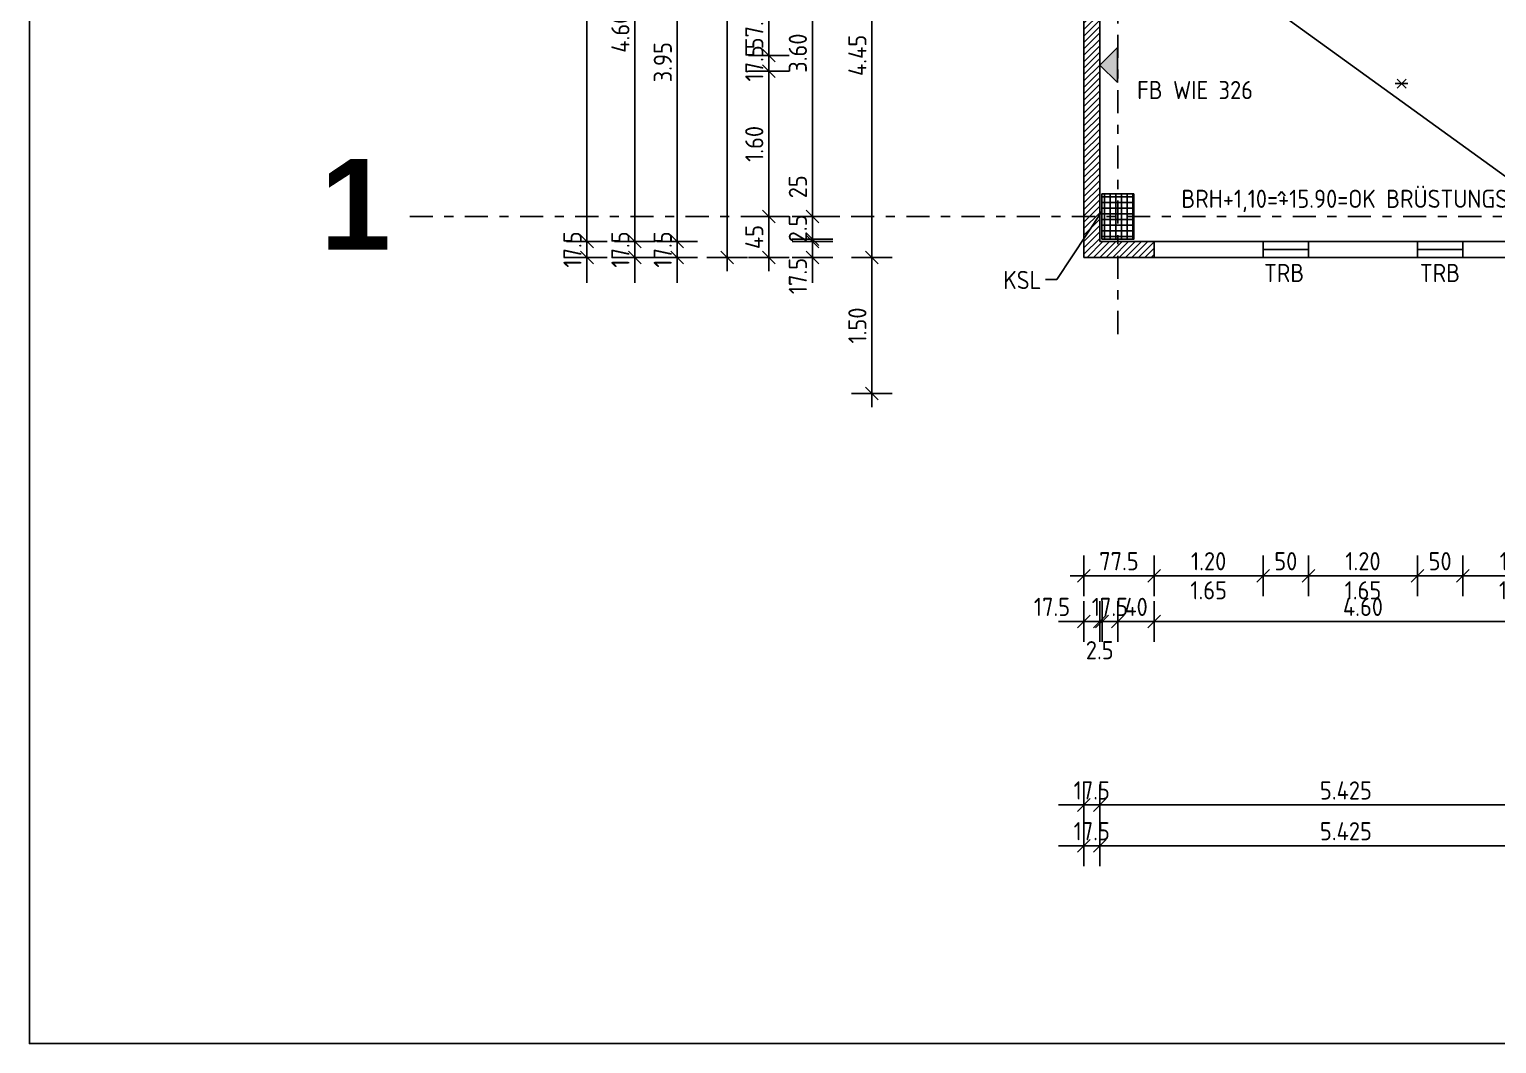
# Model space of a CAD drawing. Header units: metres. Extents: x 1708.2 to 1780.4, y 2407.4 to 2451.7.
# Drawn here: x 1708.2 to 1724.37, y 2407.37 to 2418.55 of the extents above; entities that cross this region are included whole.
import ezdxf
from ezdxf.enums import TextEntityAlignment as Align

# ---------------------------------------------------------------- set-up
doc = ezdxf.new("R2010")
doc.units = ezdxf.units.M
doc.header["$LTSCALE"] = 0.02
doc.header["$MEASUREMENT"] = 0
doc.linetypes.add('STRICHPUNKT', pattern=[25.4, 12.7, -6.35, 0, -6.35])
for name, color, linetype in [('ACHSEN', 8, 'STRICHPUNKT'), ('BEM', 7, 'Continuous'), ('FENSTER', 4, 'Continuous'), ('RAHMEN', 7, 'Continuous'), ('RAUMNUMMER', 7, 'Continuous'), ('SAEULE', 7, 'Continuous'), ('SCHRAFFUR', 8, 'Continuous'), ('SONSTIGES', 7, 'Continuous'), ('TEXT', 7, 'Continuous'), ('WAND AUSSEN', 7, 'Continuous')]:
    doc.layers.add(name, color=color, linetype=linetype)
doc.styles.add('SIMPLEX', font='isocp.shx')
doc.styles.add('SS', font='swissbo.ttf', dxfattribs={"height": 0.12})
doc.linetypes.add('BATTING', pattern='A,0.0001,-0.1,[134,ltypeshp.shx,S=0.1,R=0,X=-0.1,Y=0],-0.2,[134,ltypeshp.shx,S=0.1,R=180,X=0.1,Y=0],-0.1', length=0.4001)
doc.dimstyles.new('SIMPLEX 1', dxfattribs={"dimscale": 2, "dimtxt": 0.1, "dimasz": 0.07, "dimexe": 0.05, "dimexo": 0.05, "dimgap": 0.03, "dimtad": 1, "dimzin": 0, "dimdsep": 46, "dimtxsty": 'SIMPLEX', "dimblk": 'MCAD', "dimcen": 0.05, "dimdle": 0.05, "dimse1": 1, "dimse2": 1, "dimadec": 0, "dimazin": 0, "dimtfac": 1, "dimtix": 1, "dimtmove": 2, "dimatfit": 3, "dimfxl": 1, "dimtolj": 1, "dimtzin": 0, "dimarcsym": 1})

# ---------------------------------------------------------------- blocks, each defined once
blk = doc.blocks.new('MCAD')
at = {"color": 0}
for p, q in [((0, 1.6), (0, -1.6)), ((1.07, 0), (-1.07, 0)), ((0.5, 0.5), (-0.5, -0.5))]:
    blk.add_line(p, q, dxfattribs=at)
blk = doc.blocks.new('*D30')
at = {"layer": 'BEM', "color": 0, "lineweight": -2, "transparency": 16777216}
blk.add_line((1716.828, 2419.943), (1716.828, 2416.623), dxfattribs=at)
at = {"layer": 'Defpoints', "color": 0, "transparency": 16777216}
for p in [(1719.819, 2420.083), (1716.828, 2416.483), (1719.819, 2416.483)]:
    blk.add_point(p, dxfattribs=at)
at = {"layer": 'BEM', "color": 0, "lineweight": -2, "transparency": 16777216, "xscale": 0.14, "yscale": 0.14, "zscale": 0.14}
for p, rotation in [((1716.828, 2420.083), 90), ((1716.828, 2416.483), 270)]:
    blk.add_blockref('MCAD', p, dxfattribs=dict(at, rotation=rotation))
at = {"layer": 'BEM', "color": 0, "transparency": 16777216, "insert": (1716.668, 2418.283), "char_height": 0.2, "attachment_point": 5, "rotation": 90, "style": 'SIMPLEX'}
blk.add_mtext('\\A1;3.60', dxfattribs=at)
blk = doc.blocks.new('*D31')
at = {"layer": 'BEM', "color": 0, "lineweight": -2, "transparency": 16777216}
for p, q in [((1716.828, 2416.623), (1716.828, 2416.763)), ((1716.828, 2416.483), (1716.828, 2416.233)), ((1716.828, 2416.093), (1716.828, 2415.953))]:
    blk.add_line(p, q, dxfattribs=at)
at = {"layer": 'Defpoints', "color": 0, "transparency": 16777216}
for p in [(1719.819, 2416.483), (1716.828, 2416.233), (1720.019, 2416.233)]:
    blk.add_point(p, dxfattribs=at)
at = {"layer": 'BEM', "color": 0, "lineweight": -2, "transparency": 16777216, "xscale": 0.14, "yscale": 0.14, "zscale": 0.14}
for p, rotation in [((1716.828, 2416.483), 270), ((1716.828, 2416.233), 90)]:
    blk.add_blockref('MCAD', p, dxfattribs=dict(at, rotation=rotation))
at = {"layer": 'BEM', "color": 0, "transparency": 16777216, "insert": (1716.668, 2416.811), "char_height": 0.2, "attachment_point": 5, "rotation": 90, "style": 'SIMPLEX'}
blk.add_mtext('\\A1;25', dxfattribs=at)
blk = doc.blocks.new('*D32')
at = {"layer": 'BEM', "color": 0, "lineweight": -2, "transparency": 16777216}
for p, q in [((1716.828, 2416.373), (1716.828, 2416.513)), ((1716.828, 2416.233), (1716.828, 2416.208)), ((1716.828, 2416.068), (1716.828, 2415.928))]:
    blk.add_line(p, q, dxfattribs=at)
at = {"layer": 'Defpoints', "color": 0, "transparency": 16777216}
for p in [(1716.828, 2416.208), (1719.994, 2416.208), (1720.019, 2416.233)]:
    blk.add_point(p, dxfattribs=at)
at = {"layer": 'BEM', "color": 0, "lineweight": -2, "transparency": 16777216, "xscale": 0.14, "yscale": 0.14, "zscale": 0.14}
for p, rotation in [((1716.828, 2416.233), 270), ((1716.828, 2416.208), 90)]:
    blk.add_blockref('MCAD', p, dxfattribs=dict(at, rotation=rotation))
at = {"layer": 'BEM', "color": 0, "transparency": 16777216, "insert": (1716.668, 2416.352), "char_height": 0.2, "attachment_point": 5, "rotation": 90, "style": 'SIMPLEX'}
blk.add_mtext('\\A1;2.5', dxfattribs=at)
blk = doc.blocks.new('*D33')
at = {"layer": 'BEM', "color": 0, "lineweight": -2, "transparency": 16777216}
for p, q in [((1716.828, 2416.348), (1716.828, 2416.488)), ((1716.828, 2416.208), (1716.828, 2416.033)), ((1716.828, 2415.893), (1716.828, 2415.753))]:
    blk.add_line(p, q, dxfattribs=at)
at = {"layer": 'Defpoints', "color": 0, "transparency": 16777216}
for p in [(1719.994, 2416.208), (1716.828, 2416.033), (1719.819, 2416.033)]:
    blk.add_point(p, dxfattribs=at)
at = {"layer": 'BEM', "color": 0, "lineweight": -2, "transparency": 16777216, "xscale": 0.14, "yscale": 0.14, "zscale": 0.14}
for p, rotation in [((1716.828, 2416.208), 270), ((1716.828, 2416.033), 90)]:
    blk.add_blockref('MCAD', p, dxfattribs=dict(at, rotation=rotation))
at = {"layer": 'BEM', "color": 0, "transparency": 16777216, "insert": (1716.668, 2415.828), "char_height": 0.2, "attachment_point": 5, "rotation": 90, "style": 'SIMPLEX'}
blk.add_mtext('\\A1;17.5', dxfattribs=at)
blk = doc.blocks.new('*D137')
at = {"layer": 'BEM', "color": 0, "lineweight": -2, "transparency": 16777216}
blk.add_line((1717.484, 2420.343), (1717.484, 2416.173), dxfattribs=at)
at = {"layer": 'Defpoints', "color": 0, "transparency": 16777216}
for p in [(1719.819, 2420.483), (1717.484, 2416.033), (1719.819, 2416.033)]:
    blk.add_point(p, dxfattribs=at)
at = {"layer": 'BEM', "color": 0, "lineweight": -2, "transparency": 16777216, "xscale": 0.14, "yscale": 0.14, "zscale": 0.14}
for p, rotation in [((1717.484, 2420.483), 90), ((1717.484, 2416.033), 270)]:
    blk.add_blockref('MCAD', p, dxfattribs=dict(at, rotation=rotation))
at = {"layer": 'BEM', "color": 0, "transparency": 16777216, "insert": (1717.324, 2418.258), "char_height": 0.2, "attachment_point": 5, "rotation": 90, "style": 'SIMPLEX'}
blk.add_mtext('\\A1;4.45', dxfattribs=at)
blk = doc.blocks.new('*D138')
at = {"layer": 'BEM', "color": 0, "lineweight": -2, "transparency": 16777216}
blk.add_line((1717.484, 2415.893), (1717.484, 2414.673), dxfattribs=at)
at = {"layer": 'Defpoints', "color": 0, "transparency": 16777216}
for p in [(1719.819, 2416.033), (1717.484, 2414.533), (1733.751, 2414.533)]:
    blk.add_point(p, dxfattribs=at)
at = {"layer": 'BEM', "color": 0, "lineweight": -2, "transparency": 16777216, "xscale": 0.14, "yscale": 0.14, "zscale": 0.14}
for p, rotation in [((1717.484, 2416.033), 90), ((1717.484, 2414.533), 270)]:
    blk.add_blockref('MCAD', p, dxfattribs=dict(at, rotation=rotation))
at = {"layer": 'BEM', "color": 0, "transparency": 16777216, "insert": (1717.324, 2415.283), "char_height": 0.2, "attachment_point": 5, "rotation": 90, "style": 'SIMPLEX'}
blk.add_mtext('\\A1;1.50', dxfattribs=at)
blk = doc.blocks.new('*D139')
at = {"layer": 'BEM', "color": 0, "lineweight": -2, "transparency": 16777216}
blk.add_line((1716.348, 2416.173), (1716.348, 2416.343), dxfattribs=at)
at = {"layer": 'Defpoints', "color": 0, "transparency": 16777216}
for p in [(1716.348, 2416.483), (1719.819, 2416.483), (1719.819, 2416.033)]:
    blk.add_point(p, dxfattribs=at)
at = {"layer": 'BEM', "color": 0, "lineweight": -2, "transparency": 16777216, "xscale": 0.14, "yscale": 0.14, "zscale": 0.14}
for p, rotation in [((1716.348, 2416.483), 90), ((1716.348, 2416.033), 270)]:
    blk.add_blockref('MCAD', p, dxfattribs=dict(at, rotation=rotation))
at = {"layer": 'BEM', "color": 0, "transparency": 16777216, "insert": (1716.188, 2416.258), "char_height": 0.2, "attachment_point": 5, "rotation": 90, "style": 'SIMPLEX'}
blk.add_mtext('\\A1;45', dxfattribs=at)
blk = doc.blocks.new('*D140')
at = {"layer": 'BEM', "color": 0, "lineweight": -2, "transparency": 16777216}
blk.add_line((1716.348, 2416.623), (1716.348, 2417.943), dxfattribs=at)
at = {"layer": 'Defpoints', "color": 0, "transparency": 16777216}
for p in [(1716.348, 2418.083), (1735.592, 2418.083), (1719.819, 2416.483)]:
    blk.add_point(p, dxfattribs=at)
at = {"layer": 'BEM', "color": 0, "lineweight": -2, "transparency": 16777216, "xscale": 0.14, "yscale": 0.14, "zscale": 0.14}
for p, rotation in [((1716.348, 2418.083), 90), ((1716.348, 2416.483), 270)]:
    blk.add_blockref('MCAD', p, dxfattribs=dict(at, rotation=rotation))
at = {"layer": 'BEM', "color": 0, "transparency": 16777216, "insert": (1716.188, 2417.283), "char_height": 0.2, "attachment_point": 5, "rotation": 90, "style": 'SIMPLEX'}
blk.add_mtext('\\A1;1.60', dxfattribs=at)
blk = doc.blocks.new('*D141')
at = {"layer": 'BEM', "color": 0, "lineweight": -2, "transparency": 16777216}
for p, q in [((1716.348, 2418.398), (1716.348, 2418.538)), ((1716.348, 2418.083), (1716.348, 2418.258)), ((1716.348, 2417.943), (1716.348, 2417.803))]:
    blk.add_line(p, q, dxfattribs=at)
at = {"layer": 'Defpoints', "color": 0, "transparency": 16777216}
for p in [(1716.348, 2418.258), (1735.592, 2418.258), (1735.592, 2418.083)]:
    blk.add_point(p, dxfattribs=at)
at = {"layer": 'BEM', "color": 0, "lineweight": -2, "transparency": 16777216, "xscale": 0.14, "yscale": 0.14, "zscale": 0.14}
for p, rotation in [((1716.348, 2418.258), 270), ((1716.348, 2418.083), 90)]:
    blk.add_blockref('MCAD', p, dxfattribs=dict(at, rotation=rotation))
at = {"layer": 'BEM', "color": 0, "transparency": 16777216, "insert": (1716.188, 2418.17), "char_height": 0.2, "attachment_point": 5, "rotation": 90, "style": 'SIMPLEX'}
blk.add_mtext('\\A1;17.5', dxfattribs=at)
blk = doc.blocks.new('*D142')
at = {"layer": 'BEM', "color": 0, "lineweight": -2, "transparency": 16777216}
blk.add_line((1716.348, 2418.398), (1716.348, 2418.693), dxfattribs=at)
at = {"layer": 'Defpoints', "color": 0, "transparency": 16777216}
for p in [(1716.348, 2418.833), (1734.734, 2418.833), (1735.592, 2418.258)]:
    blk.add_point(p, dxfattribs=at)
at = {"layer": 'BEM', "color": 0, "lineweight": -2, "transparency": 16777216, "xscale": 0.14, "yscale": 0.14, "zscale": 0.14}
for p, rotation in [((1716.348, 2418.833), 90), ((1716.348, 2418.258), 270)]:
    blk.add_blockref('MCAD', p, dxfattribs=dict(at, rotation=rotation))
at = {"layer": 'BEM', "color": 0, "transparency": 16777216, "insert": (1716.188, 2418.545), "char_height": 0.2, "attachment_point": 5, "rotation": 90, "style": 'SIMPLEX'}
blk.add_mtext('\\A1;57.5', dxfattribs=at)
blk = doc.blocks.new('*D233')
at = {"layer": 'BEM', "color": 0, "lineweight": -2, "transparency": 16777216}
for p, q in [((1719.679, 2412.024), (1719.539, 2412.024)), ((1719.819, 2412.024), (1719.994, 2412.024)), ((1720.134, 2412.024), (1720.274, 2412.024))]:
    blk.add_line(p, q, dxfattribs=at)
at = {"layer": 'Defpoints', "color": 0, "transparency": 16777216}
for p in [(1719.994, 2416.208), (1719.819, 2416.033), (1719.994, 2412.024)]:
    blk.add_point(p, dxfattribs=at)
at = {"layer": 'BEM', "color": 0, "lineweight": -2, "transparency": 16777216, "xscale": 0.14, "yscale": 0.14, "zscale": 0.14}
blk.add_blockref('MCAD', (1719.819, 2412.024), dxfattribs=at)
at = {"layer": 'BEM', "color": 0, "lineweight": -2, "transparency": 16777216, "xscale": 0.14, "yscale": 0.14, "zscale": 0.14, "rotation": 180}
blk.add_blockref('MCAD', (1719.994, 2412.024), dxfattribs=at)
at = {"layer": 'BEM', "color": 0, "transparency": 16777216, "insert": (1719.468, 2412.184), "char_height": 0.2, "attachment_point": 5, "style": 'SIMPLEX'}
blk.add_mtext('\\A1;17.5', dxfattribs=at)
blk = doc.blocks.new('*D234')
at = {"layer": 'BEM', "color": 0, "lineweight": -2, "transparency": 16777216}
for p, q in [((1719.854, 2412.024), (1719.714, 2412.024)), ((1719.994, 2412.024), (1720.019, 2412.024)), ((1720.159, 2412.024), (1720.299, 2412.024))]:
    blk.add_line(p, q, dxfattribs=at)
at = {"layer": 'Defpoints', "color": 0, "transparency": 16777216}
for p in [(1719.994, 2416.208), (1720.019, 2416.233), (1720.019, 2412.024)]:
    blk.add_point(p, dxfattribs=at)
at = {"layer": 'BEM', "color": 0, "lineweight": -2, "transparency": 16777216, "xscale": 0.14, "yscale": 0.14, "zscale": 0.14}
blk.add_blockref('MCAD', (1719.994, 2412.024), dxfattribs=at)
at = {"layer": 'BEM', "color": 0, "lineweight": -2, "transparency": 16777216, "xscale": 0.14, "yscale": 0.14, "zscale": 0.14, "rotation": 180}
blk.add_blockref('MCAD', (1720.019, 2412.024), dxfattribs=at)
at = {"layer": 'BEM', "color": 0, "transparency": 16777216, "insert": (1719.994, 2411.707), "char_height": 0.2, "attachment_point": 5, "style": 'SIMPLEX'}
blk.add_mtext('\\A1;2.5', dxfattribs=at)
blk = doc.blocks.new('*D235')
at = {"layer": 'BEM', "color": 0, "lineweight": -2, "transparency": 16777216}
for p, q in [((1719.879, 2412.024), (1719.739, 2412.024)), ((1720.019, 2412.024), (1720.194, 2412.024)), ((1720.334, 2412.024), (1720.474, 2412.024))]:
    blk.add_line(p, q, dxfattribs=at)
at = {"layer": 'Defpoints', "color": 0, "transparency": 16777216}
for p in [(1720.019, 2416.233), (1720.194, 2416.233), (1720.194, 2412.024)]:
    blk.add_point(p, dxfattribs=at)
at = {"layer": 'BEM', "color": 0, "lineweight": -2, "transparency": 16777216, "xscale": 0.14, "yscale": 0.14, "zscale": 0.14}
blk.add_blockref('MCAD', (1720.019, 2412.024), dxfattribs=at)
at = {"layer": 'BEM', "color": 0, "lineweight": -2, "transparency": 16777216, "xscale": 0.14, "yscale": 0.14, "zscale": 0.14, "rotation": 180}
blk.add_blockref('MCAD', (1720.194, 2412.024), dxfattribs=at)
at = {"layer": 'BEM', "color": 0, "transparency": 16777216, "insert": (1720.106, 2412.184), "char_height": 0.2, "attachment_point": 5, "style": 'SIMPLEX'}
blk.add_mtext('\\A1;17.5', dxfattribs=at)
blk = doc.blocks.new('*D236')
at = {"layer": 'BEM', "color": 0, "lineweight": -2, "transparency": 16777216}
blk.add_line((1720.334, 2412.024), (1720.454, 2412.024), dxfattribs=at)
at = {"layer": 'Defpoints', "color": 0, "transparency": 16777216}
for p in [(1720.194, 2416.233), (1720.594, 2416.033), (1720.594, 2412.024)]:
    blk.add_point(p, dxfattribs=at)
at = {"layer": 'BEM', "color": 0, "lineweight": -2, "transparency": 16777216, "xscale": 0.14, "yscale": 0.14, "zscale": 0.14, "rotation": 180}
blk.add_blockref('MCAD', (1720.194, 2412.024), dxfattribs=at)
at = {"layer": 'BEM', "color": 0, "lineweight": -2, "transparency": 16777216, "xscale": 0.14, "yscale": 0.14, "zscale": 0.14}
blk.add_blockref('MCAD', (1720.594, 2412.024), dxfattribs=at)
at = {"layer": 'BEM', "color": 0, "transparency": 16777216, "insert": (1720.394, 2412.184), "char_height": 0.2, "attachment_point": 5, "style": 'SIMPLEX'}
blk.add_mtext('\\A1;40', dxfattribs=at)
blk = doc.blocks.new('*D237')
at = {"layer": 'BEM', "color": 0, "lineweight": -2, "transparency": 16777216}
blk.add_line((1720.734, 2412.024), (1725.054, 2412.024), dxfattribs=at)
at = {"layer": 'Defpoints', "color": 0, "transparency": 16777216}
for p in [(1720.594, 2416.033), (1725.194, 2416.033), (1725.194, 2412.024)]:
    blk.add_point(p, dxfattribs=at)
at = {"layer": 'BEM', "color": 0, "lineweight": -2, "transparency": 16777216, "xscale": 0.14, "yscale": 0.14, "zscale": 0.14, "rotation": 180}
blk.add_blockref('MCAD', (1720.594, 2412.024), dxfattribs=at)
at = {"layer": 'BEM', "color": 0, "lineweight": -2, "transparency": 16777216, "xscale": 0.14, "yscale": 0.14, "zscale": 0.14}
blk.add_blockref('MCAD', (1725.194, 2412.024), dxfattribs=at)
at = {"layer": 'BEM', "color": 0, "transparency": 16777216, "insert": (1722.894, 2412.184), "char_height": 0.2, "attachment_point": 5, "style": 'SIMPLEX'}
blk.add_mtext('\\A1;4.60', dxfattribs=at)
blk = doc.blocks.new('*D257')
at = {"layer": 'BEM', "color": 0, "lineweight": -2, "transparency": 16777216}
blk.add_line((1719.959, 2412.527), (1720.454, 2412.527), dxfattribs=at)
at = {"layer": 'Defpoints', "color": 0, "transparency": 16777216}
for p in [(1719.819, 2416.033), (1720.594, 2416.033), (1720.594, 2412.527)]:
    blk.add_point(p, dxfattribs=at)
at = {"layer": 'BEM', "color": 0, "lineweight": -2, "transparency": 16777216, "xscale": 0.14, "yscale": 0.14, "zscale": 0.14, "rotation": 180}
blk.add_blockref('MCAD', (1719.819, 2412.527), dxfattribs=at)
at = {"layer": 'BEM', "color": 0, "lineweight": -2, "transparency": 16777216, "xscale": 0.14, "yscale": 0.14, "zscale": 0.14}
blk.add_blockref('MCAD', (1720.594, 2412.527), dxfattribs=at)
at = {"layer": 'BEM', "color": 0, "transparency": 16777216, "insert": (1720.206, 2412.687), "char_height": 0.2, "attachment_point": 5, "style": 'SIMPLEX'}
blk.add_mtext('\\A1;77.5', dxfattribs=at)
blk = doc.blocks.new('*D258')
at = {"layer": 'BEM', "color": 0, "lineweight": -2, "transparency": 16777216}
blk.add_line((1720.734, 2412.527), (1721.654, 2412.527), dxfattribs=at)
at = {"layer": 'Defpoints', "color": 0, "transparency": 16777216}
for p in [(1720.594, 2416.033), (1721.794, 2416.033), (1721.794, 2412.527)]:
    blk.add_point(p, dxfattribs=at)
at = {"layer": 'BEM', "color": 0, "lineweight": -2, "transparency": 16777216, "xscale": 0.14, "yscale": 0.14, "zscale": 0.14, "rotation": 180}
blk.add_blockref('MCAD', (1720.594, 2412.527), dxfattribs=at)
at = {"layer": 'BEM', "color": 0, "lineweight": -2, "transparency": 16777216, "xscale": 0.14, "yscale": 0.14, "zscale": 0.14}
blk.add_blockref('MCAD', (1721.794, 2412.527), dxfattribs=at)
at = {"layer": 'BEM', "color": 0, "transparency": 16777216, "char_height": 0.2, "attachment_point": 5, "style": 'SIMPLEX'}
for s, insert in [('\\A1;1.20', (1721.194, 2412.687)), ('\\A1;1.65', (1721.194, 2412.367))]:
    blk.add_mtext(s, dxfattribs=dict(at, insert=insert))
blk = doc.blocks.new('*D259')
at = {"layer": 'BEM', "color": 0, "lineweight": -2, "transparency": 16777216}
blk.add_line((1721.934, 2412.527), (1722.154, 2412.527), dxfattribs=at)
at = {"layer": 'Defpoints', "color": 0, "transparency": 16777216}
for p in [(1721.794, 2416.033), (1722.294, 2416.033), (1722.294, 2412.527)]:
    blk.add_point(p, dxfattribs=at)
at = {"layer": 'BEM', "color": 0, "lineweight": -2, "transparency": 16777216, "xscale": 0.14, "yscale": 0.14, "zscale": 0.14, "rotation": 180}
blk.add_blockref('MCAD', (1721.794, 2412.527), dxfattribs=at)
at = {"layer": 'BEM', "color": 0, "lineweight": -2, "transparency": 16777216, "xscale": 0.14, "yscale": 0.14, "zscale": 0.14}
blk.add_blockref('MCAD', (1722.294, 2412.527), dxfattribs=at)
at = {"layer": 'BEM', "color": 0, "transparency": 16777216, "insert": (1722.044, 2412.687), "char_height": 0.2, "attachment_point": 5, "style": 'SIMPLEX'}
blk.add_mtext('\\A1;50', dxfattribs=at)
blk = doc.blocks.new('*D260')
at = {"layer": 'BEM', "color": 0, "lineweight": -2, "transparency": 16777216}
blk.add_line((1722.434, 2412.527), (1723.354, 2412.527), dxfattribs=at)
at = {"layer": 'Defpoints', "color": 0, "transparency": 16777216}
for p in [(1722.294, 2416.033), (1723.494, 2416.033), (1723.494, 2412.527)]:
    blk.add_point(p, dxfattribs=at)
at = {"layer": 'BEM', "color": 0, "lineweight": -2, "transparency": 16777216, "xscale": 0.14, "yscale": 0.14, "zscale": 0.14, "rotation": 180}
blk.add_blockref('MCAD', (1722.294, 2412.527), dxfattribs=at)
at = {"layer": 'BEM', "color": 0, "lineweight": -2, "transparency": 16777216, "xscale": 0.14, "yscale": 0.14, "zscale": 0.14}
blk.add_blockref('MCAD', (1723.494, 2412.527), dxfattribs=at)
at = {"layer": 'BEM', "color": 0, "transparency": 16777216, "char_height": 0.2, "attachment_point": 5, "style": 'SIMPLEX'}
for s, insert in [('\\A1;1.20', (1722.894, 2412.687)), ('\\A1;1.65', (1722.894, 2412.367))]:
    blk.add_mtext(s, dxfattribs=dict(at, insert=insert))
blk = doc.blocks.new('*D261')
at = {"layer": 'BEM', "color": 0, "lineweight": -2, "transparency": 16777216}
blk.add_line((1723.634, 2412.527), (1723.854, 2412.527), dxfattribs=at)
at = {"layer": 'Defpoints', "color": 0, "transparency": 16777216}
for p in [(1723.494, 2416.033), (1723.994, 2416.033), (1723.994, 2412.527)]:
    blk.add_point(p, dxfattribs=at)
at = {"layer": 'BEM', "color": 0, "lineweight": -2, "transparency": 16777216, "xscale": 0.14, "yscale": 0.14, "zscale": 0.14, "rotation": 180}
blk.add_blockref('MCAD', (1723.494, 2412.527), dxfattribs=at)
at = {"layer": 'BEM', "color": 0, "lineweight": -2, "transparency": 16777216, "xscale": 0.14, "yscale": 0.14, "zscale": 0.14}
blk.add_blockref('MCAD', (1723.994, 2412.527), dxfattribs=at)
at = {"layer": 'BEM', "color": 0, "transparency": 16777216, "insert": (1723.744, 2412.687), "char_height": 0.2, "attachment_point": 5, "style": 'SIMPLEX'}
blk.add_mtext('\\A1;50', dxfattribs=at)
blk = doc.blocks.new('*D262')
at = {"layer": 'BEM', "color": 0, "lineweight": -2, "transparency": 16777216}
blk.add_line((1724.134, 2412.527), (1725.054, 2412.527), dxfattribs=at)
at = {"layer": 'Defpoints', "color": 0, "transparency": 16777216}
for p in [(1723.994, 2416.033), (1725.194, 2416.033), (1725.194, 2412.527)]:
    blk.add_point(p, dxfattribs=at)
at = {"layer": 'BEM', "color": 0, "lineweight": -2, "transparency": 16777216, "xscale": 0.14, "yscale": 0.14, "zscale": 0.14, "rotation": 180}
blk.add_blockref('MCAD', (1723.994, 2412.527), dxfattribs=at)
at = {"layer": 'BEM', "color": 0, "lineweight": -2, "transparency": 16777216, "xscale": 0.14, "yscale": 0.14, "zscale": 0.14}
blk.add_blockref('MCAD', (1725.194, 2412.527), dxfattribs=at)
at = {"layer": 'BEM', "color": 0, "transparency": 16777216, "char_height": 0.2, "attachment_point": 5, "style": 'SIMPLEX'}
for s, insert in [('\\A1;1.20', (1724.594, 2412.687)), ('\\A1;1.65', (1724.594, 2412.367))]:
    blk.add_mtext(s, dxfattribs=dict(at, insert=insert))
blk = doc.blocks.new('*D290')
at = {"layer": 'BEM', "color": 0, "lineweight": -2, "transparency": 16777216}
for p, q in [((1714.345, 2416.348), (1714.345, 2416.488)), ((1714.345, 2416.033), (1714.345, 2416.208)), ((1714.345, 2415.893), (1714.345, 2415.753))]:
    blk.add_line(p, q, dxfattribs=at)
at = {"layer": 'Defpoints', "color": 0, "transparency": 16777216}
for p in [(1714.345, 2416.208), (1719.994, 2416.208), (1719.819, 2416.033)]:
    blk.add_point(p, dxfattribs=at)
at = {"layer": 'BEM', "color": 0, "lineweight": -2, "transparency": 16777216, "xscale": 0.14, "yscale": 0.14, "zscale": 0.14}
for p, rotation in [((1714.345, 2416.208), 270), ((1714.345, 2416.033), 90)]:
    blk.add_blockref('MCAD', p, dxfattribs=dict(at, rotation=rotation))
at = {"layer": 'BEM', "color": 0, "transparency": 16777216, "insert": (1714.185, 2416.12), "char_height": 0.2, "attachment_point": 5, "rotation": 90, "style": 'SIMPLEX'}
blk.add_mtext('\\A1;17.5', dxfattribs=at)
blk = doc.blocks.new('*D291')
at = {"layer": 'BEM', "color": 0, "lineweight": -2, "transparency": 16777216}
blk.add_line((1714.345, 2416.348), (1714.345, 2421.643), dxfattribs=at)
at = {"layer": 'Defpoints', "color": 0, "transparency": 16777216}
for p in [(1714.345, 2421.783), (1725.769, 2421.783), (1719.994, 2416.208)]:
    blk.add_point(p, dxfattribs=at)
at = {"layer": 'BEM', "color": 0, "lineweight": -2, "transparency": 16777216, "xscale": 0.14, "yscale": 0.14, "zscale": 0.14}
for p, rotation in [((1714.345, 2421.783), 90), ((1714.345, 2416.208), 270)]:
    blk.add_blockref('MCAD', p, dxfattribs=dict(at, rotation=rotation))
at = {"layer": 'BEM', "color": 0, "transparency": 16777216, "insert": (1714.185, 2418.995), "char_height": 0.2, "attachment_point": 5, "rotation": 90, "style": 'SIMPLEX'}
blk.add_mtext('\\A1;5.575', dxfattribs=at)
blk = doc.blocks.new('*D300')
at = {"layer": 'BEM', "color": 0, "lineweight": -2, "transparency": 16777216}
for p, q in [((1714.873, 2416.348), (1714.873, 2416.488)), ((1714.873, 2416.208), (1714.873, 2416.033)), ((1714.873, 2415.893), (1714.873, 2415.753))]:
    blk.add_line(p, q, dxfattribs=at)
at = {"layer": 'Defpoints', "color": 0, "transparency": 16777216}
for p in [(1719.994, 2416.208), (1714.873, 2416.033), (1719.819, 2416.033)]:
    blk.add_point(p, dxfattribs=at)
at = {"layer": 'BEM', "color": 0, "lineweight": -2, "transparency": 16777216, "xscale": 0.14, "yscale": 0.14, "zscale": 0.14}
for p, rotation in [((1714.873, 2416.208), 270), ((1714.873, 2416.033), 90)]:
    blk.add_blockref('MCAD', p, dxfattribs=dict(at, rotation=rotation))
at = {"layer": 'BEM', "color": 0, "transparency": 16777216, "insert": (1714.713, 2416.12), "char_height": 0.2, "attachment_point": 5, "rotation": 90, "style": 'SIMPLEX'}
blk.add_mtext('\\A1;17.5', dxfattribs=at)
blk = doc.blocks.new('*D306')
at = {"layer": 'BEM', "color": 0, "lineweight": -2, "transparency": 16777216}
blk.add_line((1715.34, 2420.018), (1715.34, 2416.348), dxfattribs=at)
at = {"layer": 'Defpoints', "color": 0, "transparency": 16777216}
for p in [(1719.994, 2420.158), (1715.34, 2416.208), (1719.994, 2416.208)]:
    blk.add_point(p, dxfattribs=at)
at = {"layer": 'BEM', "color": 0, "lineweight": -2, "transparency": 16777216, "xscale": 0.14, "yscale": 0.14, "zscale": 0.14}
for p, rotation in [((1715.34, 2420.158), 90), ((1715.34, 2416.208), 270)]:
    blk.add_blockref('MCAD', p, dxfattribs=dict(at, rotation=rotation))
at = {"layer": 'BEM', "color": 0, "transparency": 16777216, "insert": (1715.18, 2418.183), "char_height": 0.2, "attachment_point": 5, "rotation": 90, "style": 'SIMPLEX'}
blk.add_mtext('\\A1;3.95', dxfattribs=at)
blk = doc.blocks.new('*D307')
at = {"layer": 'BEM', "color": 0, "lineweight": -2, "transparency": 16777216}
for p, q in [((1715.34, 2416.348), (1715.34, 2416.488)), ((1715.34, 2416.208), (1715.34, 2416.033)), ((1715.34, 2415.893), (1715.34, 2415.753))]:
    blk.add_line(p, q, dxfattribs=at)
at = {"layer": 'Defpoints', "color": 0, "transparency": 16777216}
for p in [(1719.994, 2416.208), (1715.34, 2416.033), (1719.819, 2416.033)]:
    blk.add_point(p, dxfattribs=at)
at = {"layer": 'BEM', "color": 0, "lineweight": -2, "transparency": 16777216, "xscale": 0.14, "yscale": 0.14, "zscale": 0.14}
for p, rotation in [((1715.34, 2416.208), 270), ((1715.34, 2416.033), 90)]:
    blk.add_blockref('MCAD', p, dxfattribs=dict(at, rotation=rotation))
at = {"layer": 'BEM', "color": 0, "transparency": 16777216, "insert": (1715.18, 2416.12), "char_height": 0.2, "attachment_point": 5, "rotation": 90, "style": 'SIMPLEX'}
blk.add_mtext('\\A1;17.5', dxfattribs=at)
blk = doc.blocks.new('*D308')
at = {"layer": 'BEM', "color": 0, "lineweight": -2, "transparency": 16777216}
blk.add_line((1715.891, 2416.173), (1715.891, 2445.518), dxfattribs=at)
at = {"layer": 'Defpoints', "color": 0, "transparency": 16777216}
for p in [(1715.891, 2445.658), (1730.544, 2445.658), (1719.819, 2416.033)]:
    blk.add_point(p, dxfattribs=at)
at = {"layer": 'BEM', "color": 0, "lineweight": -2, "transparency": 16777216, "xscale": 0.14, "yscale": 0.14, "zscale": 0.14}
for p, rotation in [((1715.891, 2445.658), 90), ((1715.891, 2416.033), 270)]:
    blk.add_blockref('MCAD', p, dxfattribs=dict(at, rotation=rotation))
at = {"layer": 'BEM', "color": 0, "transparency": 16777216, "insert": (1715.731, 2430.845), "char_height": 0.2, "attachment_point": 5, "rotation": 90, "style": 'SIMPLEX'}
blk.add_mtext('\\A1;29.625', dxfattribs=at)
blk = doc.blocks.new('*D347')
at = {"layer": 'BEM', "color": 0, "lineweight": -2, "transparency": 16777216}
for p, q in [((1719.679, 2410.002), (1719.539, 2410.002)), ((1719.819, 2410.002), (1719.994, 2410.002)), ((1720.134, 2410.002), (1720.274, 2410.002))]:
    blk.add_line(p, q, dxfattribs=at)
at = {"layer": 'Defpoints', "color": 0, "transparency": 16777216}
for p in [(1719.994, 2416.208), (1719.819, 2416.033), (1719.994, 2410.002)]:
    blk.add_point(p, dxfattribs=at)
at = {"layer": 'BEM', "color": 0, "lineweight": -2, "transparency": 16777216, "xscale": 0.14, "yscale": 0.14, "zscale": 0.14}
blk.add_blockref('MCAD', (1719.819, 2410.002), dxfattribs=at)
at = {"layer": 'BEM', "color": 0, "lineweight": -2, "transparency": 16777216, "xscale": 0.14, "yscale": 0.14, "zscale": 0.14, "rotation": 180}
blk.add_blockref('MCAD', (1719.994, 2410.002), dxfattribs=at)
at = {"layer": 'BEM', "color": 0, "transparency": 16777216, "insert": (1719.906, 2410.162), "char_height": 0.2, "attachment_point": 5, "style": 'SIMPLEX'}
blk.add_mtext('\\A1;17.5', dxfattribs=at)
blk = doc.blocks.new('*D348')
at = {"layer": 'BEM', "color": 0, "lineweight": -2, "transparency": 16777216}
blk.add_line((1720.134, 2410.002), (1725.279, 2410.002), dxfattribs=at)
at = {"layer": 'Defpoints', "color": 0, "transparency": 16777216}
for p in [(1725.419, 2416.733), (1719.994, 2416.208), (1725.419, 2410.002)]:
    blk.add_point(p, dxfattribs=at)
at = {"layer": 'BEM', "color": 0, "lineweight": -2, "transparency": 16777216, "xscale": 0.14, "yscale": 0.14, "zscale": 0.14, "rotation": 180}
blk.add_blockref('MCAD', (1719.994, 2410.002), dxfattribs=at)
at = {"layer": 'BEM', "color": 0, "lineweight": -2, "transparency": 16777216, "xscale": 0.14, "yscale": 0.14, "zscale": 0.14}
blk.add_blockref('MCAD', (1725.419, 2410.002), dxfattribs=at)
at = {"layer": 'BEM', "color": 0, "transparency": 16777216, "insert": (1722.706, 2410.162), "char_height": 0.2, "attachment_point": 5, "style": 'SIMPLEX'}
blk.add_mtext('\\A1;5.425', dxfattribs=at)
blk = doc.blocks.new('*D353')
at = {"layer": 'BEM', "color": 0, "lineweight": -2, "transparency": 16777216}
for p, q in [((1719.679, 2409.553), (1719.539, 2409.553)), ((1719.819, 2409.553), (1719.994, 2409.553)), ((1720.134, 2409.553), (1720.274, 2409.553))]:
    blk.add_line(p, q, dxfattribs=at)
at = {"layer": 'Defpoints', "color": 0, "transparency": 16777216}
for p in [(1719.994, 2416.208), (1719.819, 2416.033), (1719.994, 2409.553)]:
    blk.add_point(p, dxfattribs=at)
at = {"layer": 'BEM', "color": 0, "lineweight": -2, "transparency": 16777216, "xscale": 0.14, "yscale": 0.14, "zscale": 0.14}
blk.add_blockref('MCAD', (1719.819, 2409.553), dxfattribs=at)
at = {"layer": 'BEM', "color": 0, "lineweight": -2, "transparency": 16777216, "xscale": 0.14, "yscale": 0.14, "zscale": 0.14, "rotation": 180}
blk.add_blockref('MCAD', (1719.994, 2409.553), dxfattribs=at)
at = {"layer": 'BEM', "color": 0, "transparency": 16777216, "insert": (1719.906, 2409.713), "char_height": 0.2, "attachment_point": 5, "style": 'SIMPLEX'}
blk.add_mtext('\\A1;17.5', dxfattribs=at)
blk = doc.blocks.new('*D354')
at = {"layer": 'BEM', "color": 0, "lineweight": -2, "transparency": 16777216}
blk.add_line((1720.134, 2409.553), (1725.279, 2409.553), dxfattribs=at)
at = {"layer": 'Defpoints', "color": 0, "transparency": 16777216}
for p in [(1725.419, 2416.733), (1719.994, 2416.208), (1725.419, 2409.553)]:
    blk.add_point(p, dxfattribs=at)
at = {"layer": 'BEM', "color": 0, "lineweight": -2, "transparency": 16777216, "xscale": 0.14, "yscale": 0.14, "zscale": 0.14, "rotation": 180}
blk.add_blockref('MCAD', (1719.994, 2409.553), dxfattribs=at)
at = {"layer": 'BEM', "color": 0, "lineweight": -2, "transparency": 16777216, "xscale": 0.14, "yscale": 0.14, "zscale": 0.14}
blk.add_blockref('MCAD', (1725.419, 2409.553), dxfattribs=at)
at = {"layer": 'BEM', "color": 0, "transparency": 16777216, "insert": (1722.706, 2409.713), "char_height": 0.2, "attachment_point": 5, "style": 'SIMPLEX'}
blk.add_mtext('\\A1;5.425', dxfattribs=at)
blk = doc.blocks.new('7')
at = {"layer": 'TEXT'}
for p, q in [((-0.07, 0), (0.07, 0)), ((-0.049, -0.049), (0.049, 0.049)), ((0.049, -0.049), (-0.049, 0.049))]:
    blk.add_line(p, q, dxfattribs=at)
blk = doc.blocks.new('*D479')
at = {"layer": 'BEM', "color": 0, "lineweight": -2, "transparency": 16777216}
blk.add_line((1714.873, 2416.348), (1714.873, 2420.668), dxfattribs=at)
at = {"layer": 'Defpoints', "color": 0, "transparency": 16777216}
for p in [(1714.873, 2420.808), (1730.944, 2420.808), (1719.994, 2416.208)]:
    blk.add_point(p, dxfattribs=at)
at = {"layer": 'BEM', "color": 0, "lineweight": -2, "transparency": 16777216, "xscale": 0.14, "yscale": 0.14, "zscale": 0.14}
for p, rotation in [((1714.873, 2420.808), 90), ((1714.873, 2416.208), 270)]:
    blk.add_blockref('MCAD', p, dxfattribs=dict(at, rotation=rotation))
at = {"layer": 'BEM', "color": 0, "transparency": 16777216, "insert": (1714.713, 2418.508), "char_height": 0.2, "attachment_point": 5, "rotation": 90, "style": 'SIMPLEX'}
blk.add_mtext('\\A1;4.60', dxfattribs=at)

msp = doc.modelspace()

# ---------------------------------------------------------------- hatches: boundary and pattern name
at = {"layer": 'SCHRAFFUR'}
h = msp.add_hatch(dxfattribs=at)
h.set_pattern_fill('ANSI31', color=256, scale=0.4)
h.set_pattern_definition([(45, (0.23257, 0.052085), (-0.0353553391, 0.0353553391), [])])
h.paths.add_polyline_path([(1719.81866, 2416.03257), (1720.59366, 2416.03257), (1720.59366, 2416.20757), (1719.99366, 2416.20757), (1719.99366, 2420.48257), (1719.81866, 2420.48257)])
h = msp.add_hatch(dxfattribs=at)
h.set_pattern_fill('ANSI37', color=256, scale=0.5, angle=45)
h.set_pattern_definition([(90, (0.23257, -12.547915), (-0.0625, 0), []), (180, (0.23257, -12.547915), (-7e-18, -0.0625), [])])
h.paths.add_polyline_path([(1720.36866, 2416.48257), (1720.19366, 2416.48257), (1720.19366, 2416.23257), (1720.36866, 2416.23257)])
h.paths.add_polyline_path([(1720.36866, 2416.73257), (1720.19366, 2416.73257), (1720.19366, 2416.48257), (1720.36866, 2416.48257)])
h.paths.add_polyline_path([(1720.19366, 2416.73257), (1720.01866, 2416.73257), (1720.01866, 2416.48257), (1720.19366, 2416.48257)])
h.paths.add_polyline_path([(1720.19366, 2416.48257), (1720.01866, 2416.48257), (1720.01866, 2416.23257), (1720.19366, 2416.23257)])
at = {"layer": 'TEXT'}
h = msp.add_hatch(color=256, dxfattribs=at)
h.dxf.hatch_style = 1
h.paths.add_polyline_path([(1719.99366, 2418.15183), (1720.18898, 2417.9587), (1720.18898, 2418.34497)])

# ---------------------------------------------------------------- linework, layer by layer
at = {"layer": 'ACHSEN'}
for p, q in [((1720.19366, 2415.18956), (1720.19366, 2430.2048)), ((1712.39211, 2416.48257), (1757.36536, 2416.48257))]:
    msp.add_line(p, q, dxfattribs=at)
at = {"layer": 'FENSTER'}
for p, q in [((1721.79366, 2416.20757), (1720.59366, 2416.20757)), ((1722.29366, 2416.20757), (1723.49366, 2416.20757)), ((1725.19366, 2416.20757), (1723.99366, 2416.20757)), ((1720.59366, 2416.03257), (1721.79366, 2416.03257)), ((1723.49366, 2416.03257), (1722.29366, 2416.03257)), ((1723.99366, 2416.03257), (1725.19366, 2416.03257))]:
    msp.add_line(p, q, dxfattribs=at)
at = {"layer": 'RAHMEN'}
msp.add_lwpolyline([(1780.38595, 2407.37329), (1708.20146, 2407.37329), (1708.20146, 2451.67184), (1780.38595, 2451.67184)], close=True, dxfattribs=at)
at = {"layer": 'SAEULE'}
msp.add_lwpolyline([(1720.01866, 2416.23257), (1720.36866, 2416.23257), (1720.36866, 2416.73257), (1720.01866, 2416.73257)], close=True, dxfattribs=at)
at = {"layer": 'SCHRAFFUR', "linetype": 'BATTING', "ltscale": 11}
for p, q in [((1721.79366, 2416.12007), (1722.29366, 2416.12007)), ((1723.49366, 2416.12007), (1723.99366, 2416.12007))]:
    msp.add_line(p, q, dxfattribs=at)
at = {"layer": 'SONSTIGES'}
msp.add_line((1719.99366, 2420.15757), (1725.41866, 2416.23257), dxfattribs=at)
at = {"layer": 'TEXT'}
for p, q in [((1719.99366, 2418.15183), (1720.18898, 2418.34497)), ((1720.18898, 2418.34497), (1720.18898, 2417.9587)), ((1719.99366, 2418.15183), (1720.18898, 2417.9587)), ((1721.95878, 2416.71043), (1721.99792, 2416.75972)), ((1722.03707, 2416.71043), (1721.99792, 2416.75972)), ((1720.01866, 2416.53894), (1719.5203, 2415.78874)), ((1719.5203, 2415.78874), (1719.39697, 2415.78874))]:
    msp.add_line(p, q, dxfattribs=at)
at = {"layer": 'WAND AUSSEN'}
for p, q in [((1719.81866, 2416.03257), (1719.81866, 2420.48257)), ((1719.99366, 2416.20757), (1719.99366, 2420.48257)), ((1719.99366, 2416.20757), (1720.59366, 2416.20757)), ((1720.59366, 2416.03257), (1720.59366, 2416.20757)), ((1721.79366, 2416.03257), (1721.79366, 2416.20757)), ((1721.79366, 2416.20757), (1722.29366, 2416.20757)), ((1722.29366, 2416.03257), (1722.29366, 2416.20757)), ((1723.49366, 2416.03257), (1723.49366, 2416.20757)), ((1723.49366, 2416.20757), (1723.99366, 2416.20757)), ((1723.99366, 2416.03257), (1723.99366, 2416.20757)), ((1719.81866, 2416.03257), (1720.59366, 2416.03257)), ((1721.79366, 2416.03257), (1722.29366, 2416.03257)), ((1721.79366, 2416.03257), (1722.29366, 2416.03257)), ((1723.49366, 2416.03257), (1723.99366, 2416.03257)), ((1723.49366, 2416.03257), (1723.99366, 2416.03257))]:
    msp.add_line(p, q, dxfattribs=at)

# ---------------------------------------------------------------- block references
at = {"layer": 'TEXT'}
msp.add_blockref('7', (1723.31916, 2417.94794), dxfattribs=at)

# ---------------------------------------------------------------- texts
at = {"layer": 'RAUMNUMMER', "style": 'SIMPLEX'}
msp.add_text('FB WIE 326', height=0.2, dxfattribs=at).set_placement((1720.40547, 2417.77636))
at = {"layer": 'TEXT', "style": 'SS'}
msp.add_text('1', height=1, dxfattribs=at).set_placement((1711.79412, 2416.61854), align=Align.MIDDLE)
at = {"layer": 'TEXT', "style": 'SIMPLEX'}
for s, p in [('BRH+1,10=+15.90=OK BRÜSTUNGSPLATTE', (1720.89336, 2416.57879)), ('TRB', (1721.80355, 2415.76163)), ('TRB', (1723.52111, 2415.76163)), ('KSL', (1718.93111, 2415.68461))]:
    msp.add_text(s, height=0.2, dxfattribs=at).set_placement(p)

# ---------------------------------------------------------------- dimensions: what is measured, and where the dimension line sits
at = {"layer": 'BEM'}
for base, p1, p2, override, picture, middle in [((1715.89095, 2445.65757), (1719.81866, 2416.03257), (1730.54366, 2445.65757), {"dimdec": 3}, '*D308', (1715.73088, 2430.84507)), ((1714.3452, 2421.78257), (1719.99366, 2416.20757), (1725.76866, 2421.78257), {"dimdec": 3}, '*D291', (1714.1852, 2418.99507)), ((1716.34775, 2418.83257), (1735.59205, 2418.25757), (1734.73368, 2418.83257), {"dimdec": 1, "dimlfac": 100}, '*D142', (1716.18775, 2418.54507)), ((1716.34775, 2418.25757), (1735.59205, 2418.08257), (1735.59205, 2418.25757), {"dimdec": 1, "dimlfac": 100}, '*D141', (1716.18775, 2418.17007)), ((1716.34775, 2416.48257), (1719.81866, 2416.03257), (1719.81866, 2416.48257), {"dimdec": 0, "dimlfac": 100}, '*D139', (1716.18775, 2416.25757)), ((1714.3452, 2416.20757), (1719.81866, 2416.03257), (1719.99366, 2416.20757), {"dimdec": 1, "dimlfac": 100}, '*D290', (1714.1852, 2416.12007)), ((1714.87331, 2416.03257), (1719.99366, 2416.20757), (1719.81866, 2416.03257), {"dimdec": 1, "dimlfac": 100}, '*D300', (1714.71331, 2416.12007)), ((1715.34038, 2416.03257), (1719.99366, 2416.20757), (1719.81866, 2416.03257), {"dimdec": 1, "dimlfac": 100}, '*D307', (1715.18038, 2416.12007))]:
    dim = msp.add_linear_dim(base=base, p1=p1, p2=p2, angle=90, dimstyle='SIMPLEX 1', override=override, dxfattribs=at)
    dim.commit()
    dim.dimension.update_dxf_attribs({"geometry": picture, "text_midpoint": middle})
for base, p1, p2, picture, middle in [((1714.87331, 2420.80757), (1719.99366, 2416.20757), (1730.94366, 2420.80757), '*D479', (1714.71331, 2418.50757)), ((1717.48355, 2416.03257), (1719.81866, 2420.48257), (1719.81866, 2416.03257), '*D137', (1717.32355, 2418.25757)), ((1715.34038, 2416.20757), (1719.99366, 2420.15757), (1719.99366, 2416.20757), '*D306', (1715.18038, 2418.18257)), ((1716.82846, 2416.48257), (1719.81866, 2420.08257), (1719.81866, 2416.48257), '*D30', (1716.66846, 2418.28257)), ((1716.34775, 2418.08257), (1719.81866, 2416.48257), (1735.59205, 2418.08257), '*D140', (1716.18775, 2417.28257)), ((1717.48355, 2414.53257), (1719.81866, 2416.03257), (1733.75148, 2414.53257), '*D138', (1717.32355, 2415.28257))]:
    dim = msp.add_linear_dim(base=base, p1=p1, p2=p2, angle=90, dimstyle='SIMPLEX 1', dxfattribs=at)
    dim.commit()
    dim.dimension.update_dxf_attribs({"geometry": picture, "text_midpoint": middle})
for base, p1, p2, override, picture, middle in [((1716.82846, 2416.23257), (1719.81866, 2416.48257), (1720.01866, 2416.23257), {"dimdec": 0, "dimlfac": 100}, '*D31', (1716.66845, 2416.81052)), ((1716.82846, 2416.20757), (1720.01866, 2416.23257), (1719.99366, 2416.20757), {"dimdec": 1, "dimlfac": 100}, '*D32', (1716.66846, 2416.35159)), ((1716.82846, 2416.03257), (1719.99366, 2416.20757), (1719.81866, 2416.03257), {"dimdec": 1, "dimlfac": 100}, '*D33', (1716.66846, 2415.82771))]:
    dim = msp.add_linear_dim(base=base, p1=p1, p2=p2, angle=90, dimstyle='SIMPLEX 1', override=override, dxfattribs=at)
    dim.commit()
    dim.dimension.update_dxf_attribs({"geometry": picture, "text_midpoint": middle, "dimtype": 160})
for base, p1, p2, override, picture, middle in [((1725.41866, 2410.00176), (1719.99366, 2416.20757), (1725.41866, 2416.73257), {"dimdec": 3}, '*D348', (1722.70616, 2410.16178)), ((1725.41866, 2409.55346), (1719.99366, 2416.20757), (1725.41866, 2416.73257), {"dimdec": 3}, '*D354', (1722.70616, 2409.71348)), ((1719.99366, 2410.00176), (1719.81866, 2416.03257), (1719.99366, 2416.20757), {"dimdec": 1, "dimlfac": 100}, '*D347', (1719.90616, 2410.16176)), ((1719.99366, 2409.55346), (1719.81866, 2416.03257), (1719.99366, 2416.20757), {"dimdec": 1, "dimlfac": 100}, '*D353', (1719.90616, 2409.71346)), ((1720.19366, 2412.02434), (1720.01866, 2416.23257), (1720.19366, 2416.23257), {"dimdec": 1, "dimlfac": 100}, '*D235', (1720.10616, 2412.18434)), ((1720.59366, 2412.02434), (1720.19366, 2416.23257), (1720.59366, 2416.03257), {"dimdec": 0, "dimlfac": 100}, '*D236', (1720.39366, 2412.18434)), ((1720.59366, 2412.52656), (1719.81866, 2416.03257), (1720.59366, 2416.03257), {"dimdec": 1, "dimlfac": 100}, '*D257', (1720.20616, 2412.68656)), ((1722.29366, 2412.52656), (1721.79366, 2416.03257), (1722.29366, 2416.03257), {"dimdec": 0, "dimlfac": 100}, '*D259', (1722.04366, 2412.68656)), ((1723.99366, 2412.52656), (1723.49366, 2416.03257), (1723.99366, 2416.03257), {"dimdec": 0, "dimlfac": 100}, '*D261', (1723.74366, 2412.68656))]:
    dim = msp.add_linear_dim(base=base, p1=p1, p2=p2, dimstyle='SIMPLEX 1', override=override, dxfattribs=at)
    dim.commit()
    dim.dimension.update_dxf_attribs({"geometry": picture, "text_midpoint": middle})
for base, p1, p2, picture, middle in [((1719.99366, 2412.02434), (1719.81866, 2416.03257), (1719.99366, 2416.20757), '*D233', (1719.46831, 2412.18434)), ((1720.01866, 2412.02434), (1719.99366, 2416.20757), (1720.01866, 2416.23257), '*D234', (1719.99366, 2411.70708))]:
    dim = msp.add_linear_dim(base=base, p1=p1, p2=p2, dimstyle='SIMPLEX 1', override={"dimdec": 1, "dimlfac": 100}, dxfattribs=at)
    dim.commit()
    dim.dimension.update_dxf_attribs({"geometry": picture, "text_midpoint": middle, "dimtype": 160})
dim = msp.add_linear_dim(base=(1725.19366, 2412.02434), p1=(1720.59366, 2416.03257), p2=(1725.19366, 2416.03257), dimstyle='SIMPLEX 1', dxfattribs=at)
dim.commit()
dim.dimension.update_dxf_attribs({"geometry": '*D237', "text_midpoint": (1722.89366, 2412.18434)})
for base, p1, p2, picture, middle in [((1721.79366, 2412.52656), (1720.59366, 2416.03257), (1721.79366, 2416.03257), '*D258', (1721.19366, 2412.52656)), ((1723.49366, 2412.52656), (1722.29366, 2416.03257), (1723.49366, 2416.03257), '*D260', (1722.89366, 2412.52656)), ((1725.19366, 2412.52656), (1723.99366, 2416.03257), (1725.19366, 2416.03257), '*D262', (1724.59366, 2412.52656))]:
    dim = msp.add_linear_dim(base=base, p1=p1, p2=p2, text='<>\\X1.65', dimstyle='SIMPLEX 1', dxfattribs=at)
    dim.commit()
    dim.dimension.update_dxf_attribs({"geometry": picture, "text_midpoint": middle})

doc.saveas('drawing.dxf')
